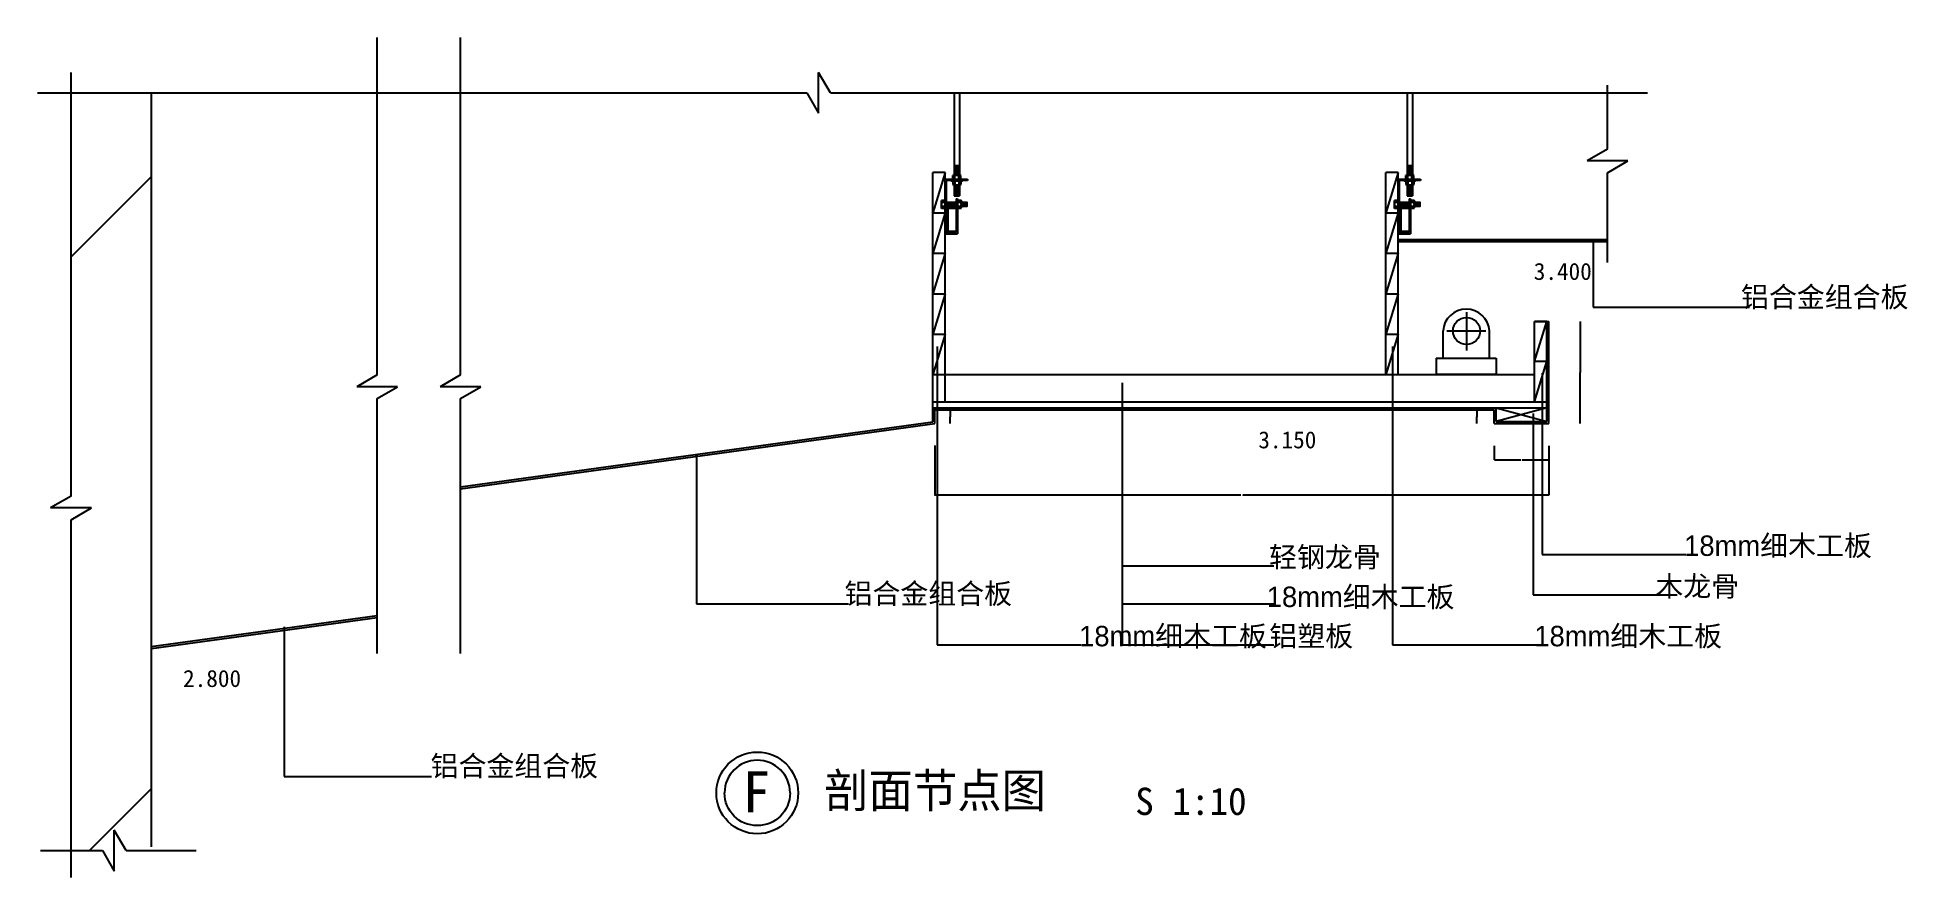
# Model space of a CAD drawing. Header units: metres. Extents: x -9906 to -7164, y 907 to 2140.
import ezdxf

# ---------------------------------------------------------------- set-up
doc = ezdxf.new("R2010")
doc.units = ezdxf.units.M
for name, color, linetype in [('10', 8, 'Continuous'), ('12', 1, 'Continuous'), ('15', 2, 'Continuous'), ('16', 3, 'Continuous'), ('20', 1, 'Continuous'), ('7', 7, 'Continuous'), ('8', 7, 'Continuous'), ('PUB_HATCH', 7, 'Continuous')]:
    doc.layers.add(name, color=color, linetype=linetype)
doc.dimstyles.get("Standard").update_dxf_attribs({"dimtxt": 2.5, "dimasz": 2.5, "dimexe": 1.25, "dimexo": 0.625, "dimtad": 1, "dimcen": 2.5, "dimazin": 3, "dimtfac": 1, "dimtmove": 0, "dimatfit": 3})

# ---------------------------------------------------------------- blocks, each defined once
blk = doc.blocks.new('P0J8LPTW')
at = {"color": 0}
for p, q in [((0, 0), (1, -1)), ((1, -1), (1, 0))]:
    blk.add_line(p, q, dxfattribs=at)
blk = doc.blocks.new('3UZ64N3G')
at = {"color": 0}
for p, q in [((-1095292.08, -194554.5), (-1095310.08, -194613.77)), ((-1095310.08, -194613.77), (-1095292.08, -194613.77))]:
    blk.add_line(p, q, dxfattribs=at)
blk = doc.blocks.new('3UZ64N3B')
at = {"color": 0}
for p, q in [((-1095292.08, -194495.22), (-1095310.08, -194554.5)), ((-1095310.08, -194554.5), (-1095292.08, -194554.5))]:
    blk.add_line(p, q, dxfattribs=at)
blk = doc.blocks.new('3UZ64RNJ')
at = {"color": 0}
for p, q in [((-1095092.08, -194594.77), (-1095074.08, -194535.77)), ((-1095074.08, -194535.77), (-1095092.08, -194535.77))]:
    blk.add_line(p, q, dxfattribs=at)
blk = doc.blocks.new('A$C68B9434F')
at = {"layer": '20'}
for p, q in [((44.33, 91.28), (44.33, 35.3)), ((9.96, 24), (9.96, 63.99)), ((15.45, 63.99), (72.46, 63.99)), ((77.85, 24), (77.85, 64.11)), ((0, 24), (87.8, 24)), ((0, 24), (0, 0)), ((87.8, 0), (0, 0)), ((87.8, 24), (87.8, 0))]:
    blk.add_line(p, q, dxfattribs=at)
blk.add_circle((44.33, 63.99), 19.82, dxfattribs=at)
blk.add_arc((43.9, 62), 34, 3.36, 176.64, dxfattribs=at)
blk = doc.blocks.new('_CLOSEDFILLED')
at = {"color": 0, "linetype": 'BYBLOCK'}
blk.add_solid([(-1, 0), (0, 0), (-1, 0)], dxfattribs=at)
blk = doc.blocks.new('*D1')
for p, q in [((-8590.29, 1541.34), (-8590.29, 1468.19)), ((-7690.29, 1540.89), (-7690.29, 1468.19)), ((-8141.79, 1468.19), (-8590.54, 1468.19)), ((-7690.04, 1468.19), (-8138.79, 1468.19))]:
    blk.add_line(p, q)
at = {"layer": 'Defpoints'}
for p in [(-8590.29, 1541.34), (-7690.29, 1540.89), (-7690.29, 1468.19)]:
    blk.add_point(p, dxfattribs=at)
at = {"layer": '7', "xscale": 0.25, "yscale": 0.25}
blk.add_blockref('_CLOSEDFILLED', (-8590.29, 1468.19), dxfattribs=at)
at = {"layer": '7', "xscale": 0.25, "yscale": 0.25, "rotation": 180}
blk.add_blockref('_CLOSEDFILLED', (-7690.29, 1468.19), dxfattribs=at)
at = {"layer": '7', "insert": (-8140.29, 1468.19), "char_height": 1, "attachment_point": 5}
blk.add_mtext('900', dxfattribs=at)
blk = doc.blocks.new('*D2')
for p, q in [((-8567.78, 1593.25), (-8567.78, 1583.25)), ((-8568.03, 1583.25), (-8568.28, 1583.25)), ((-8567.78, 1573.25), (-8567.78, 1583.25)), ((-8567.78, 1583.25), (-8567.78, 1583.25)), ((-8567.53, 1583.25), (-8567.28, 1583.25))]:
    blk.add_line(p, q)
at = {"layer": 'Defpoints'}
for p in [(-8567.78, 1593.25), (-8567.78, 1583.25), (-8567.78, 1573.25)]:
    blk.add_point(p, dxfattribs=at)
at = {"layer": '7', "xscale": 0.25, "yscale": 0.25}
blk.add_blockref('_CLOSEDFILLED', (-8567.78, 1583.25), dxfattribs=at)
at = {"layer": '7', "xscale": 0.25, "yscale": 0.25, "rotation": 180}
blk.add_blockref('_CLOSEDFILLED', (-8567.78, 1583.25), dxfattribs=at)
at = {"layer": '7', "insert": (-8567.78, 1584.375), "char_height": 1, "attachment_point": 5}
blk.add_mtext('0', dxfattribs=at)
blk = doc.blocks.new('*D3')
for p, q in [((-7795.79, 1593.25), (-7795.79, 1583.25)), ((-7796.04, 1583.25), (-7796.29, 1583.25)), ((-7795.79, 1573.25), (-7795.79, 1583.25)), ((-7795.79, 1583.25), (-7795.79, 1583.25)), ((-7795.54, 1583.25), (-7795.29, 1583.25))]:
    blk.add_line(p, q)
at = {"layer": 'Defpoints'}
for p in [(-7795.79, 1593.25), (-7795.79, 1583.25), (-7795.79, 1573.25)]:
    blk.add_point(p, dxfattribs=at)
at = {"layer": '7', "xscale": 0.25, "yscale": 0.25}
blk.add_blockref('_CLOSEDFILLED', (-7795.79, 1583.25), dxfattribs=at)
at = {"layer": '7', "xscale": 0.25, "yscale": 0.25, "rotation": 180}
blk.add_blockref('_CLOSEDFILLED', (-7795.79, 1583.25), dxfattribs=at)
at = {"layer": '7', "insert": (-7795.79, 1584.375), "char_height": 1, "attachment_point": 5}
blk.add_mtext('0', dxfattribs=at)
blk = doc.blocks.new('*D4')
for p, q in [((-7644.5, 1723.25), (-7644.5, 1648.25)), ((-7644.75, 1648.25), (-7645, 1648.25)), ((-7644.5, 1573.25), (-7644.5, 1648.25)), ((-7644.5, 1648.25), (-7644.5, 1648.25)), ((-7644.25, 1648.25), (-7644, 1648.25))]:
    blk.add_line(p, q)
at = {"layer": 'Defpoints'}
for p in [(-7644.5, 1723.25), (-7644.5, 1648.25), (-7644.5, 1573.25)]:
    blk.add_point(p, dxfattribs=at)
at = {"layer": '7', "xscale": 0.25, "yscale": 0.25}
blk.add_blockref('_CLOSEDFILLED', (-7644.5, 1648.25), dxfattribs=at)
at = {"layer": '7', "xscale": 0.25, "yscale": 0.25, "rotation": 180}
blk.add_blockref('_CLOSEDFILLED', (-7644.5, 1648.25), dxfattribs=at)
at = {"layer": '7', "insert": (-7644.5, 1649.375), "char_height": 1, "attachment_point": 5}
blk.add_mtext('140', dxfattribs=at)
blk = doc.blocks.new('*D5')
for p, q in [((-7770.29, 1540.89), (-7770.29, 1520.1)), ((-7690.29, 1540.89), (-7690.29, 1520.1)), ((-7770.04, 1520.1), (-7731.29, 1520.1)), ((-7729.29, 1520.1), (-7690.54, 1520.1))]:
    blk.add_line(p, q)
at = {"layer": 'Defpoints'}
for p in [(-7770.29, 1540.89), (-7690.29, 1540.89), (-7770.29, 1520.1)]:
    blk.add_point(p, dxfattribs=at)
at = {"layer": '7', "xscale": 0.25, "yscale": 0.25, "rotation": 180}
blk.add_blockref('_CLOSEDFILLED', (-7770.29, 1520.1), dxfattribs=at)
at = {"layer": '7', "xscale": 0.25, "yscale": 0.25}
blk.add_blockref('_CLOSEDFILLED', (-7690.29, 1520.1), dxfattribs=at)
at = {"layer": '7', "insert": (-7730.29, 1520.1), "char_height": 1, "attachment_point": 5}
blk.add_mtext('80', dxfattribs=at)

msp = doc.modelspace()

# ---------------------------------------------------------------- hatches: boundary and pattern name
at = {"layer": '10'}
h = msp.add_hatch(dxfattribs=at)
h.set_pattern_fill('ANSI31', scale=200)
h.paths.add_polyline_path([(-9738.39, 2058.41), (-9856.35, 2058.41), (-9856.35, 947.09), (-9738.39, 947.09)])
at = {"layer": '16'}
h = msp.add_hatch(dxfattribs=at)
h.set_pattern_fill('ANSI32', scale=0.4)
h.paths.add_polyline_path([(-8558.76, 1889.41), (-8558.76, 1891.41), (-8573.29, 1891.41), (-8573.29, 1853.41), (-8558.76, 1853.41), (-8558.76, 1855.41), (-8571.29, 1855.41), (-8571.29, 1889.41)])
h = msp.add_hatch(dxfattribs=at)
h.set_pattern_fill('ANSI32', scale=0.4)
h.paths.add_polyline_path([(-7894.76, 1889.41), (-7894.76, 1891.41), (-7909.29, 1891.41), (-7909.29, 1853.41), (-7894.76, 1853.41), (-7894.76, 1855.41), (-7907.29, 1855.41), (-7907.29, 1889.41)])

# ---------------------------------------------------------------- linework, layer by layer
at = {"layer": '12'}
for p, q in [((-8593.29, 1596.25), (-8593.29, 1941.61)), ((-8575.29, 1941.61), (-8593.29, 1941.61)), ((-8575.29, 1605.25), (-8575.29, 1941.61)), ((-7929.29, 1645.25), (-7929.29, 1941.61)), ((-7911.29, 1941.61), (-7929.29, 1941.61)), ((-7911.29, 1645.25), (-7911.29, 1941.61)), ((-7693.29, 1576.25), (-7693.29, 1723.25)), ((-8575.29, 1645.25), (-7911.29, 1645.25)), ((-7911.29, 1645.25), (-7711.29, 1645.25)), ((-8593.29, 1605.25), (-7693.29, 1605.25)), ((-8593.29, 1596.25), (-7767.29, 1596.25)), ((-8593.29, 1575.87), (-8593.29, 1596.25)), ((-7693.29, 1596.25), (-7767.29, 1576.25)), ((-7767.29, 1596.25), (-7693.29, 1576.25)), ((-7767.29, 1596.25), (-7693.29, 1596.25)), ((-7767.29, 1576.25), (-7767.29, 1596.25)), ((-9285.52, 1480.69), (-8593.29, 1575.87)), ((-7767.29, 1576.25), (-7693.29, 1576.25)), ((-9738.8, 1246.22), (-9407.68, 1291.75))]:
    msp.add_line(p, q, dxfattribs=at)
at = {"layer": '15'}
msp.add_line((-9738.39, 952.57), (-9738.39, 2058.41), dxfattribs=at)
at = {"layer": '16'}
for p, q in [((-8561.91, 2058.41), (-8561.91, 1937.38)), ((-8553.91, 2058.41), (-8553.91, 1937.42)), ((-7897.91, 2058.41), (-7897.91, 1937.38)), ((-7889.91, 2058.41), (-7889.91, 1937.42)), ((-8553.87, 1948.75), (-8561.98, 1947.6)), ((-8561.98, 1947.6), (-8553.87, 1947.08)), ((-8553.87, 1947.08), (-8561.98, 1945.92)), ((-8561.85, 1952.23), (-8553.87, 1951.84)), ((-8553.87, 1951.84), (-8561.85, 1950.81)), ((-8561.85, 1950.81), (-8553.99, 1950.04)), ((-8553.99, 1950.04), (-8561.85, 1949.27)), ((-8561.85, 1949.27), (-8553.87, 1948.75)), ((-7889.87, 1948.75), (-7897.98, 1947.6)), ((-7897.98, 1947.6), (-7889.87, 1947.08)), ((-7889.87, 1947.08), (-7897.98, 1945.92)), ((-7897.85, 1952.23), (-7889.87, 1951.84)), ((-7889.87, 1951.84), (-7897.85, 1950.81)), ((-7897.85, 1950.81), (-7889.99, 1950.04)), ((-7889.99, 1950.04), (-7897.85, 1949.27)), ((-7897.85, 1949.27), (-7889.87, 1948.75)), ((-8575.29, 1931.98), (-8575.29, 1851.41)), ((-8575.29, 1931.98), (-8542.18, 1931.98)), ((-8573.29, 1891.41), (-8573.29, 1929.98)), ((-8542.18, 1929.98), (-8573.29, 1929.98)), ((-8563.95, 1931.98), (-8563.95, 1937.01)), ((-8563.95, 1928.84), (-8563.95, 1923.81)), ((-8562.47, 1937.44), (-8553.6, 1937.44)), ((-8562.47, 1923.38), (-8553.6, 1923.38)), ((-8561.98, 1945.92), (-8553.87, 1945.41)), ((-8553.87, 1945.41), (-8561.98, 1944.51)), ((-8561.98, 1944.51), (-8553.87, 1943.74)), ((-8561.91, 1923.43), (-8561.91, 1907.49)), ((-8553.87, 1943.74), (-8561.85, 1942.71)), ((-8561.85, 1942.71), (-8553.87, 1942.32)), ((-8553.87, 1942.32), (-8561.85, 1940.39)), ((-8561.85, 1940.39), (-8553.87, 1940)), ((-8561.85, 1922.34), (-8553.87, 1921.95)), ((-8553.87, 1921.95), (-8561.85, 1920.92)), ((-8561.85, 1920.92), (-8553.99, 1920.15)), ((-8553.99, 1920.15), (-8561.85, 1919.38)), ((-8561.85, 1919.38), (-8553.87, 1918.86)), ((-8553.87, 1940), (-8561.72, 1937.56)), ((-8560.99, 1931.98), (-8560.99, 1937.01)), ((-8560.99, 1928.84), (-8560.99, 1923.81)), ((-8555.08, 1931.98), (-8555.08, 1937.01)), ((-8555.08, 1928.84), (-8555.08, 1923.81)), ((-8553.91, 1923.39), (-8553.91, 1907.49)), ((-8552.13, 1931.98), (-8552.13, 1937.01)), ((-8552.13, 1928.84), (-8552.13, 1923.81)), ((-8542.18, 1931.98), (-8542.18, 1929.98)), ((-7911.29, 1931.98), (-7911.29, 1851.41)), ((-7911.29, 1931.98), (-7878.18, 1931.98)), ((-7909.29, 1891.41), (-7909.29, 1929.98)), ((-7878.18, 1929.98), (-7909.29, 1929.98)), ((-7899.95, 1931.98), (-7899.95, 1937.01)), ((-7899.95, 1928.84), (-7899.95, 1923.81)), ((-7898.47, 1937.44), (-7889.6, 1937.44)), ((-7898.47, 1923.38), (-7889.6, 1923.38)), ((-7897.98, 1945.92), (-7889.87, 1945.41)), ((-7889.87, 1945.41), (-7897.98, 1944.51)), ((-7897.98, 1944.51), (-7889.87, 1943.74)), ((-7897.91, 1923.43), (-7897.91, 1907.49)), ((-7889.87, 1943.74), (-7897.85, 1942.71)), ((-7897.85, 1942.71), (-7889.87, 1942.32)), ((-7889.87, 1942.32), (-7897.85, 1940.39)), ((-7897.85, 1940.39), (-7889.87, 1940)), ((-7897.85, 1922.34), (-7889.87, 1921.95)), ((-7889.87, 1921.95), (-7897.85, 1920.92)), ((-7897.85, 1920.92), (-7889.99, 1920.15)), ((-7889.99, 1920.15), (-7897.85, 1919.38)), ((-7897.85, 1919.38), (-7889.87, 1918.86)), ((-7889.87, 1940), (-7897.72, 1937.56)), ((-7896.99, 1931.98), (-7896.99, 1937.01)), ((-7896.99, 1928.84), (-7896.99, 1923.81)), ((-7891.08, 1931.98), (-7891.08, 1937.01)), ((-7891.08, 1928.84), (-7891.08, 1923.81)), ((-7889.91, 1923.39), (-7889.91, 1907.49)), ((-7888.13, 1931.98), (-7888.13, 1937.01)), ((-7888.13, 1928.84), (-7888.13, 1923.81)), ((-7878.18, 1931.98), (-7878.18, 1929.98)), ((-8580.72, 1898.89), (-8580.72, 1890.03)), ((-8575.26, 1900.37), (-8580.28, 1900.37)), ((-8575.26, 1897.41), (-8580.28, 1897.41)), ((-8575.26, 1891.51), (-8580.28, 1891.51)), ((-8570.87, 1891.7), (-8569.68, 1898.17)), ((-8569.68, 1898.17), (-8568.33, 1891.65)), ((-8568.33, 1891.65), (-8567.61, 1898.17)), ((-8567.61, 1898.17), (-8566.31, 1891.7)), ((-8566.31, 1891.7), (-8565.28, 1898.17)), ((-8565.28, 1898.17), (-8564.24, 1891.7)), ((-8564.24, 1891.7), (-8563.05, 1898.17)), ((-8563.05, 1898.17), (-8562.02, 1891.7)), ((-8562.02, 1891.7), (-8561.14, 1898.11)), ((-8553.87, 1918.86), (-8561.98, 1917.7)), ((-8561.98, 1917.7), (-8553.87, 1917.19)), ((-8553.87, 1917.19), (-8561.98, 1916.03)), ((-8561.98, 1916.03), (-8553.87, 1915.52)), ((-8553.87, 1915.52), (-8561.98, 1914.61)), ((-8561.98, 1914.61), (-8553.87, 1913.84)), ((-8561.91, 1907.49), (-8553.91, 1907.49)), ((-8553.87, 1913.84), (-8561.85, 1912.81)), ((-8561.85, 1912.81), (-8553.87, 1912.43)), ((-8553.87, 1912.43), (-8561.85, 1910.5)), ((-8561.85, 1910.5), (-8553.87, 1910.11)), ((-8553.87, 1910.11), (-8561.72, 1907.66)), ((-8561.14, 1898.11), (-8559.89, 1891.7)), ((-8559.89, 1891.7), (-8558.81, 1898.11)), ((-8558.76, 1902.72), (-8558.76, 1853.41)), ((-8558.76, 1902.72), (-8556.76, 1902.72)), ((-8556.81, 1901.15), (-8551.79, 1901.15)), ((-8556.81, 1898.19), (-8551.79, 1898.19)), ((-8556.81, 1892.28), (-8551.79, 1892.28)), ((-8556.76, 1902.72), (-8556.76, 1851.41)), ((-8551.35, 1899.67), (-8551.35, 1890.8)), ((-8550.93, 1891.7), (-8550.6, 1898.17)), ((-8550.6, 1898.17), (-8550.03, 1891.73)), ((-8550.03, 1891.73), (-8549.46, 1898.14)), ((-8549.46, 1898.14), (-8548.71, 1891.7)), ((-8548.71, 1891.7), (-8548.06, 1898.17)), ((-8548.06, 1898.17), (-8547.38, 1891.7)), ((-8547.38, 1891.7), (-8546.77, 1898.17)), ((-8546.77, 1898.17), (-8545.99, 1891.7)), ((-8545.99, 1891.7), (-8545.37, 1898.21)), ((-8545.37, 1898.21), (-8544.73, 1891.7)), ((-8544.73, 1891.7), (-8543.9, 1898.1)), ((-7916.72, 1898.89), (-7916.72, 1890.03)), ((-7911.26, 1900.37), (-7916.28, 1900.37)), ((-7911.26, 1897.41), (-7916.28, 1897.41)), ((-7911.26, 1891.51), (-7916.28, 1891.51)), ((-7906.87, 1891.7), (-7905.68, 1898.17)), ((-7905.68, 1898.17), (-7904.33, 1891.65)), ((-7904.33, 1891.65), (-7903.61, 1898.17)), ((-7903.61, 1898.17), (-7902.31, 1891.7)), ((-7902.31, 1891.7), (-7901.28, 1898.17)), ((-7901.28, 1898.17), (-7900.24, 1891.7)), ((-7900.24, 1891.7), (-7899.05, 1898.17)), ((-7899.05, 1898.17), (-7898.02, 1891.7)), ((-7898.02, 1891.7), (-7897.14, 1898.11)), ((-7889.87, 1918.86), (-7897.98, 1917.7)), ((-7897.98, 1917.7), (-7889.87, 1917.19)), ((-7889.87, 1917.19), (-7897.98, 1916.03)), ((-7897.98, 1916.03), (-7889.87, 1915.52)), ((-7889.87, 1915.52), (-7897.98, 1914.61)), ((-7897.98, 1914.61), (-7889.87, 1913.84)), ((-7897.91, 1907.49), (-7889.91, 1907.49)), ((-7889.87, 1913.84), (-7897.85, 1912.81)), ((-7897.85, 1912.81), (-7889.87, 1912.43)), ((-7889.87, 1912.43), (-7897.85, 1910.5)), ((-7897.85, 1910.5), (-7889.87, 1910.11)), ((-7889.87, 1910.11), (-7897.72, 1907.66)), ((-7897.14, 1898.11), (-7895.89, 1891.7)), ((-7895.89, 1891.7), (-7894.81, 1898.11)), ((-7894.76, 1902.72), (-7894.76, 1853.41)), ((-7894.76, 1902.72), (-7892.76, 1902.72)), ((-7892.81, 1901.15), (-7887.79, 1901.15)), ((-7892.81, 1898.19), (-7887.79, 1898.19)), ((-7892.81, 1892.28), (-7887.79, 1892.28)), ((-7892.76, 1902.72), (-7892.76, 1851.41)), ((-7887.35, 1899.67), (-7887.35, 1890.8)), ((-7886.93, 1891.7), (-7886.6, 1898.17)), ((-7886.6, 1898.17), (-7886.03, 1891.73)), ((-7886.03, 1891.73), (-7885.46, 1898.14)), ((-7885.46, 1898.14), (-7884.71, 1891.7)), ((-7884.71, 1891.7), (-7884.06, 1898.17)), ((-7884.06, 1898.17), (-7883.38, 1891.7)), ((-7883.38, 1891.7), (-7882.77, 1898.17)), ((-7882.77, 1898.17), (-7881.99, 1891.7)), ((-7881.99, 1891.7), (-7881.37, 1898.21)), ((-7881.37, 1898.21), (-7880.73, 1891.7)), ((-7880.73, 1891.7), (-7879.9, 1898.1)), ((-8575.26, 1888.55), (-8580.28, 1888.55)), ((-8573.29, 1891.41), (-8573.29, 1853.41)), ((-8573.29, 1891.41), (-8558.76, 1891.41)), ((-8571.29, 1889.41), (-8571.29, 1855.41)), ((-8571.29, 1889.41), (-8558.76, 1889.41)), ((-8558.76, 1891.41), (-8558.76, 1889.41)), ((-8556.81, 1889.33), (-8551.79, 1889.33)), ((-7911.26, 1888.55), (-7916.28, 1888.55)), ((-7909.29, 1891.41), (-7909.29, 1853.41)), ((-7909.29, 1891.41), (-7894.76, 1891.41)), ((-7907.29, 1889.41), (-7907.29, 1855.41)), ((-7907.29, 1889.41), (-7894.76, 1889.41)), ((-7894.76, 1891.41), (-7894.76, 1889.41)), ((-7892.81, 1889.33), (-7887.79, 1889.33)), ((-8575.29, 1851.41), (-8556.76, 1851.41)), ((-8573.29, 1853.41), (-8558.76, 1853.41)), ((-8571.29, 1855.41), (-8558.76, 1855.41)), ((-7911.29, 1851.41), (-7892.76, 1851.41)), ((-7911.29, 1843.25), (-7604.23, 1843.25)), ((-7911.29, 1840.25), (-7604.23, 1840.25)), ((-7909.29, 1853.41), (-7894.76, 1853.41)), ((-7907.29, 1855.41), (-7894.76, 1855.41)), ((-7711.29, 1605.25), (-7711.29, 1723.25)), ((-7711.29, 1723.25), (-7690.29, 1723.25)), ((-7690.29, 1573.25), (-7690.29, 1723.25)), ((-8593.29, 1593.25), (-7770.29, 1593.25)), ((-8590.29, 1573.25), (-8590.29, 1593.25)), ((-7770.29, 1573.25), (-7770.29, 1593.25)), ((-9285.52, 1477.66), (-8590.29, 1573.25)), ((-7770.29, 1573.25), (-7690.29, 1573.25)), ((-9738.39, 1243.25), (-9407.68, 1288.73))]:
    msp.add_line(p, q, dxfattribs=at)
for points in [[(-8565.83, 1929.92), (-8550.36, 1929.92), (-8550.36, 1928.94), (-8565.83, 1928.94)], [(-7901.83, 1929.92), (-7886.36, 1929.92), (-7886.36, 1928.94), (-7901.83, 1928.94)]]:
    msp.add_lwpolyline(points, close=True, dxfattribs=at)
for points in [[(-8573.39, 1898.18), (-8543.56, 1898.18), (-8543.46, 1891.7), (-8573.29, 1891.7)], [(-7909.39, 1898.18), (-7879.56, 1898.18), (-7879.46, 1891.7), (-7909.29, 1891.7)]]:
    msp.add_lwpolyline(points, dxfattribs=at)
for centre, radius, start, end in [((-8562.47, 1934.72), 2.72, 57.13, 122.87), ((-8562.47, 1926.1), 2.72, 237.13, 302.87), ((-8558.04, 1927.21), 10.24, 73, 107), ((-8558.04, 1933.61), 10.24, 253, 287), ((-8553.6, 1934.72), 2.72, 57.13, 122.87), ((-8553.6, 1926.1), 2.72, 237.13, 302.87), ((-7898.47, 1934.72), 2.72, 57.13, 122.87), ((-7898.47, 1926.1), 2.72, 237.13, 302.87), ((-7894.04, 1927.21), 10.24, 73, 107), ((-7894.04, 1933.61), 10.24, 253, 287), ((-7889.6, 1934.72), 2.72, 57.13, 122.87), ((-7889.6, 1926.1), 2.72, 237.13, 302.87), ((-8578, 1898.89), 2.72, 147.13, 212.87), ((-8570.48, 1894.46), 10.24, 163, 197), ((-8578, 1890.03), 2.72, 147.13, 212.87), ((-8561.59, 1895.24), 10.24, 343, 17), ((-8554.07, 1899.67), 2.72, 327.13, 32.87), ((-8554.07, 1890.8), 2.72, 327.13, 32.87), ((-7914, 1898.89), 2.72, 147.13, 212.87), ((-7906.48, 1894.46), 10.24, 163, 197), ((-7914, 1890.03), 2.72, 147.13, 212.87), ((-7897.59, 1895.24), 10.24, 343, 17), ((-7890.07, 1899.67), 2.72, 327.13, 32.87), ((-7890.07, 1890.8), 2.72, 327.13, 32.87)]:
    msp.add_arc(centre, radius, start, end, dxfattribs=at)
at = {"layer": '20'}
for p, q in [((-9407.68, 1644.62), (-9407.68, 2139.74)), ((-9285.52, 1644.62), (-9285.52, 2139.74)), ((-9856.35, 1466.84), (-9856.35, 2088.08)), ((-8743.25, 2058.41), (-8760.57, 2088.41)), ((-8760.57, 2028.41), (-8760.57, 2088.41)), ((-9905.66, 2058.41), (-8777.89, 2058.41)), ((-8777.89, 2058.41), (-8760.57, 2028.41)), ((-8743.25, 2058.41), (-7545.75, 2058.41)), ((-7604.23, 1975.81), (-7604.23, 2069.56)), ((-7604.23, 1975.81), (-7634.23, 1958.49)), ((-7574.23, 1958.49), (-7634.23, 1958.49)), ((-7604.23, 1941.17), (-7574.23, 1958.49)), ((-7604.23, 1809.47), (-7604.23, 1941.17)), ((-9407.68, 1644.62), (-9437.68, 1627.3)), ((-9377.68, 1627.3), (-9437.68, 1627.3)), ((-9407.68, 1609.98), (-9377.68, 1627.3)), ((-9285.52, 1644.62), (-9315.52, 1627.3)), ((-9255.52, 1627.3), (-9315.52, 1627.3)), ((-9285.52, 1609.98), (-9255.52, 1627.3)), ((-9407.68, 1236.01), (-9407.68, 1609.98)), ((-9285.52, 1236.01), (-9285.52, 1609.98)), ((-9856.35, 1466.84), (-9886.35, 1449.52)), ((-9826.35, 1449.52), (-9886.35, 1449.52)), ((-9856.35, 1432.19), (-9826.35, 1449.52)), ((-9856.35, 907.42), (-9856.35, 1432.19)), ((-9775.59, 947.09), (-9792.91, 977.09)), ((-9792.91, 917.09), (-9792.91, 977.09)), ((-9901.12, 947.09), (-9810.23, 947.09)), ((-9810.23, 947.09), (-9792.91, 917.09)), ((-9775.59, 947.09), (-9673.13, 947.09))]:
    msp.add_line(p, q, dxfattribs=at)
for points in [[(-8802.49, 1031.63, 1), (-8898.49, 1031.63, 1)], [(-8802.49, 1031.63, -1), (-8898.49, 1031.63, -1)]]:
    msp.add_lwpolyline(points, format="xyb", dxfattribs=at)
msp.add_circle((-8850.49, 1031.63), 60, dxfattribs=at)
msp.add_circle((-8850.49, 1031.63), 60, dxfattribs=at)

# ---------------------------------------------------------------- block references
at = {"layer": '7'}
msp.add_blockref('A$C68B9434F', (-7855.19, 1645.25), dxfattribs=at)
at = {"layer": 'PUB_HATCH', "yscale": 18}
for p, xscale, rotation in [((-8575.29, 1941.61), 59.27, 270), ((-7911.29, 1941.61), 59.27, 270), ((-8575.29, 1882.34), 59.27, 270), ((-7911.29, 1882.34), 59.27, 270), ((-8575.29, 1823.07), 59.27, 270), ((-7911.29, 1823.07), 59.27, 270), ((-7711.29, 1605.25), 59, 90)]:
    msp.add_blockref('P0J8LPTW', p, dxfattribs=dict(at, xscale=xscale, rotation=rotation))
at = {"layer": 'PUB_HATCH'}
for name, p in [('3UZ64N3B', (1086716.79, 196259.02)), ('3UZ64N3B', (1087380.79, 196259.02)), ('3UZ64N3G', (1086716.79, 196259.02)), ('3UZ64N3G', (1087380.79, 196259.02)), ('3UZ64RNJ', (1087380.79, 196259.02))]:
    msp.add_blockref(name, p, dxfattribs=at)

# ---------------------------------------------------------------- texts
for s, height, p in [('F', 60, (-8872.24, 1003.37)), ('S 1:10', 40, (-8296.48, 999.33))]:
    msp.add_text(s, height=height).set_placement(p)
at = {"layer": '7'}
for s, p in [('3.400', (-7712.32, 1784.02)), ('3.150', (-8116.06, 1537.02)), ('2.800', (-9692.15, 1187.02))]:
    msp.add_text(s, height=25, dxfattribs=at).set_placement(p)
at = {"layer": '7', "char_height": 30, "attachment_point": 1}
for s, insert in [('\\f幼圆|b0|i0|c134|p49;铝合金组合板', (-7408.54, 1774.06)), ('\\f幼圆|b0|i0|c134|p49;18mm细木工板', (-7491.9, 1409.26)), ('\\f幼圆|b0|i0|c134|p49;轻钢龙骨', (-8100.35, 1392.61)), ('\\f幼圆|b0|i0|c134|p49;铝合金组合板', (-8722.57, 1338.99)), ('\\f幼圆|b0|i0|c134|p49;木龙骨', (-7534.14, 1349.84)), ('\\f幼圆|b0|i0|c134|p49;18mm细木工板', (-8103.7, 1334.26)), ('\\f幼圆|b0|i0|c134|p49;18mm细木工板', (-8378.72, 1276.69)), ('\\f幼圆|b0|i0|c134|p49;铝塑板', (-8099.84, 1276.69)), ('\\f幼圆|b0|i0|c134|p49;18mm细木工板', (-7711.48, 1276.69)), ('\\f幼圆|b0|i0|c134|p49;铝合金组合板', (-9329.33, 1086.21))]:
    msp.add_mtext(s, dxfattribs=dict(at, insert=insert))
at = {"layer": '8'}
msp.add_text('剖面节点图', height=50, dxfattribs=at).set_placement((-8752.39, 1010.1))

# ---------------------------------------------------------------- dimensions: what is measured, and where the dimension line sits
at = {"layer": '7'}
dim = msp.add_linear_dim(base=(-7644.5, 1648.25), p1=(-7644.5, 1723.25), p2=(-7644.5, 1573.25), text='140', dimstyle='Standard', dxfattribs=at)
dim.commit()
dim.dimension.update_dxf_attribs({"geometry": '*D4', "text_midpoint": (-7644.5, 1649.375)})
for base, p1, p2, picture, middle in [((-8567.78, 1583.25), (-8567.78, 1573.25), (-8567.78, 1593.25), '*D2', (-8567.78, 1584.375)), ((-7795.79, 1583.25), (-7795.79, 1573.25), (-7795.79, 1593.25), '*D3', (-7795.79, 1584.375)), ((-7690.29, 1468.19), (-7690.29, 1540.89), (-8590.29, 1541.34), '*D1', (-8140.29, 1468.19)), ((-7770.29, 1520.1), (-7770.29, 1540.89), (-7690.29, 1540.89), '*D5', (-7730.29, 1520.1))]:
    dim = msp.add_linear_dim(base=base, p1=p1, p2=p2, dimstyle='Standard', dxfattribs=at)
    dim.commit()
    dim.dimension.update_dxf_attribs({"geometry": picture, "text_midpoint": middle})

# ---------------------------------------------------------------- leaders
for points in [[(-7625.37, 1842.88), (-7625.37, 1744.01), (-7395.92, 1744.01)], [(-8586.8, 1686.32), (-8586.8, 1248.97), (-8376.17, 1248.97)], [(-7919.56, 1686.32), (-7919.56, 1248.97), (-7708.94, 1248.97)], [(-7699.98, 1647.49), (-7699.98, 1381.55), (-7489.36, 1381.55)], [(-8315.49, 1632.9), (-8315.49, 1364.9), (-8093.09, 1364.9)], [(-8315.49, 1606.09), (-8315.49, 1248.97), (-8093.09, 1248.97)], [(-8315.49, 1593.25), (-8315.49, 1308.93), (-8094.04, 1308.93)], [(-7712.97, 1588.07), (-7712.97, 1322.12), (-7502.35, 1322.12)], [(-8939.4, 1528.28), (-8939.4, 1308.93), (-8716.78, 1308.93)], [(-9543.95, 1275.17), (-9543.95, 1055.83), (-9328.22, 1055.83)]]:
    msp.add_leader(points, dimstyle='Standard', dxfattribs=at)

doc.saveas('drawing.dxf')
